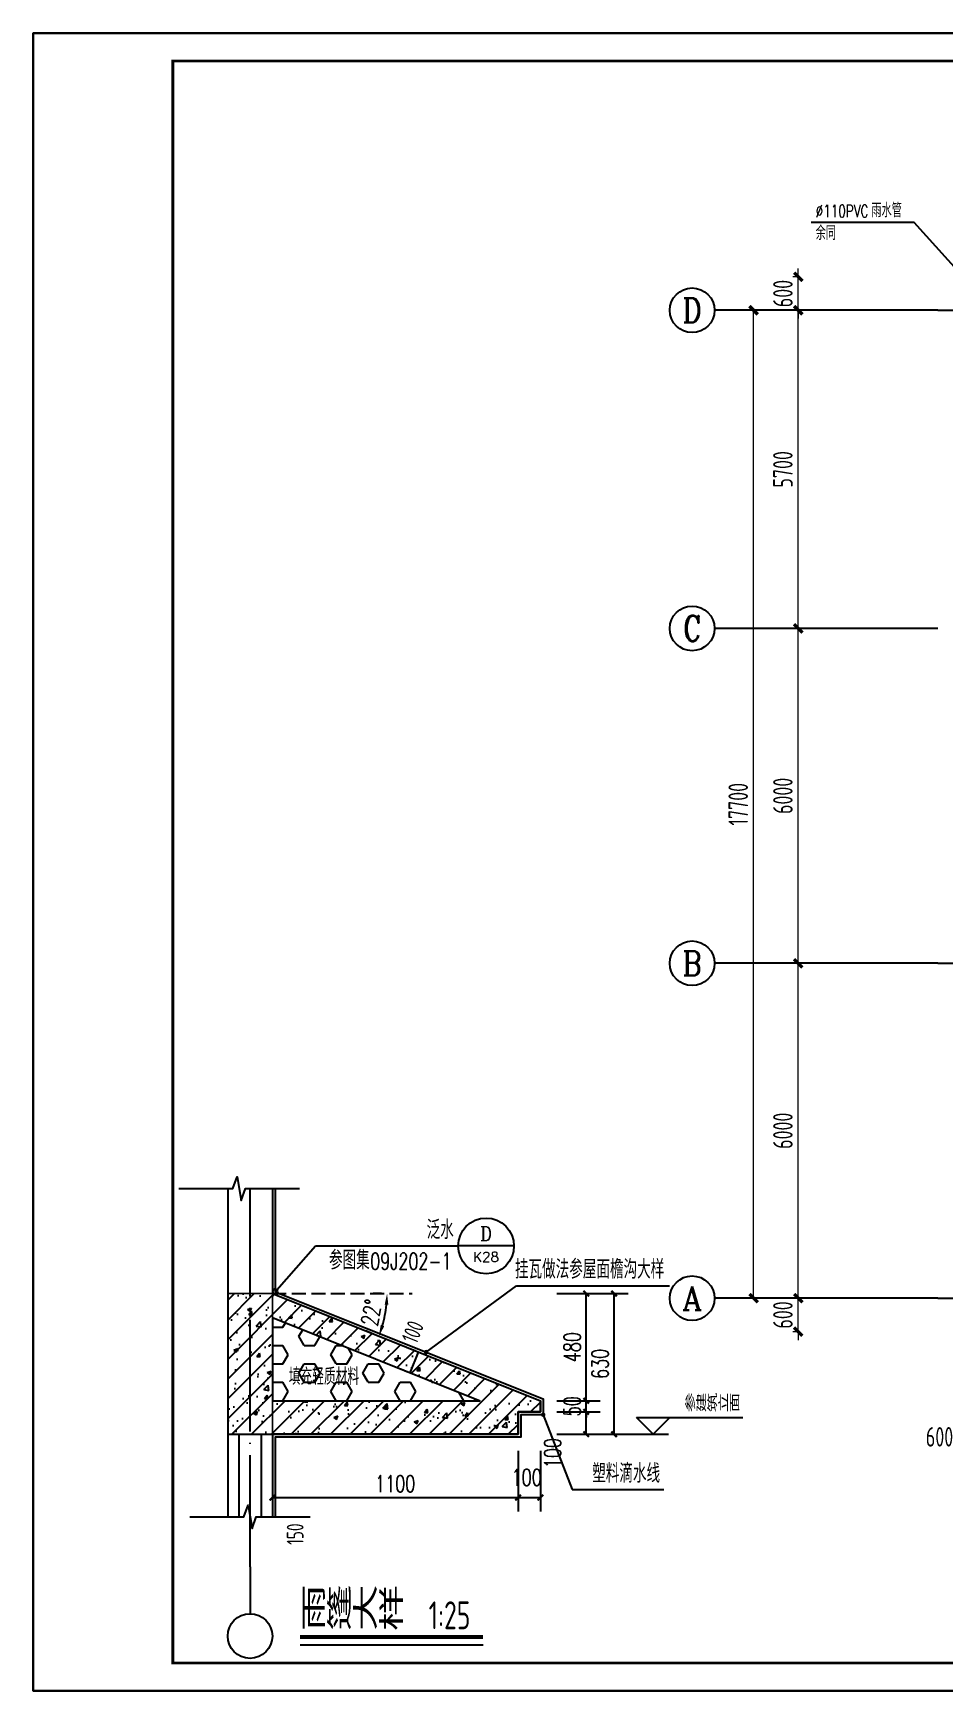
# Model space of a CAD drawing. Header units: millimetres. Extents: x 1742399 to 4898386, y 2481636 to 5226310.
# Drawn here: x 2117283 to 2133610, y 2656332 to 2686032 of the extents above; entities that cross this region are included whole.
import ezdxf
from ezdxf.enums import TextEntityAlignment as Align

# ---------------------------------------------------------------- set-up
doc = ezdxf.new("R2010")
doc.units = ezdxf.units.MM
doc.header["$LTSCALE"] = 1000
doc.linetypes.add('DASH', pattern=[0.35, 0.25, -0.1])
doc.linetypes.add('DOTE', pattern=[2.42, 2, -0.2, 0.02, -0.2])
for name, color, linetype in [('AXIS', 3, 'Continuous'), ('AXIS_TEXT', 7, 'Continuous'), ('DIM_ELEV', 3, 'Continuous'), ('DIM_LEAD', 3, 'Continuous'), ('DIM_SYMB', 3, 'Continuous'), ('DOTE', 1, 'DOTE'), ('G-屋顶', 2, 'Continuous'), ('PUB_DIM', 3, 'Continuous'), ('PUB_TEXT', 7, 'Continuous'), ('PUB_TITLE', 4, 'Continuous'), ('YHG_柱', 4, 'Continuous'), ('YHJ_公填', 8, 'Continuous'), ('YHJ_剖面_梁板', 4, 'Continuous'), ('YHJ_引出、索引', 3, 'Continuous'), ('YHJ_立面_墙线中', 2, 'Continuous'), ('公用-引出', 3, 'Continuous'), ('公用-索引', 3, 'Continuous')]:
    doc.layers.add(name, color=color, linetype=linetype)
doc.layers.add('COLU_TH', color=7, linetype='ByLayer', lineweight=18)
doc.layers.add('Z-详图标注', color=3, linetype='ByLayer', lineweight=18)
doc.layers.add('YHG_内尺寸', color=3, linetype='Continuous', lineweight=18, transparency=0.16)
doc.styles.add('_TCH_AXIS', font='COMPLEX', dxfattribs={"bigfont": 'GBCBIG'})
doc.styles.add('_TCH_DIM', font='SIMPLEX', dxfattribs={"bigfont": 'GBCBIG'})
doc.styles.add('_TCH_DIM_T3', font='SIMPLEX', dxfattribs={"width": 0.705882, "bigfont": 'GBCBIG'})
doc.styles.add('_TCH_LABEL', font='COMPLEX', dxfattribs={"bigfont": 'GBCBIG'})
doc.styles.add('COMPLEX', font='COMPLEX')
doc.styles.add('TSSD_Label', font='Tssdeng.shx', dxfattribs={"width": 0.7, "bigfont": 'hztxt.shx'})
doc.styles.add('TSSD_Rein', font='TSSDENG', dxfattribs={"width": 0.7, "bigfont": '@1HZTXT'})
doc.styles.add('TSSD_REIN_T3', font='tssdeng.shx', dxfattribs={"width": 0.7, "bigfont": 'hztxt.shx'})
doc.dimstyles.new('_TCH_ARCH&&100', dxfattribs={"dimtxt": 350, "dimasz": 150, "dimexe": 100, "dimexo": 200, "dimgap": 100, "dimtad": 1, "dimdec": 0, "dimzin": 0, "dimdsep": 46, "dimtxsty": 'TSSD_REIN_T3', "dimblk": 'ARCHTICK', "dimcen": 0.09, "dimclrt": 7, "dimazin": 2, "dimtfac": 1, "dimtdec": 0, "dimtix": 1, "dimtmove": 2, "dimatfit": 3, "dimfxl": 1, "dimfxlon": 1, "dimtolj": 1, "dimtzin": 0, "dimlwd": 18, "dimlwe": 18, "dimarcsym": 0})
doc.dimstyles.new('_TCH_ARCH&&25', dxfattribs={"dimtxt": 74.375, "dimasz": 25, "dimexe": 62.5, "dimexo": 75, "dimgap": 25, "dimtad": 1, "dimdec": 0, "dimzin": 0, "dimdsep": 46, "dimtxsty": '_TCH_DIM_T3', "dimblk": 'ARCHTICK', "dimcen": 0.09, "dimclrt": 7, "dimazin": 2, "dimtfac": 1, "dimtdec": 0, "dimtix": 1, "dimtmove": 2, "dimatfit": 3, "dimfxl": 1, "dimtolj": 1, "dimtzin": 0, "dimarcsym": 0})
doc.dimstyles.new('_TCH_ARROW&&25', dxfattribs={"dimtxt": 74.375, "dimasz": 50, "dimexe": 62.5, "dimexo": 75, "dimgap": 25, "dimtad": 1, "dimdec": 0, "dimzin": 0, "dimdsep": 46, "dimtxsty": '_TCH_DIM_T3', "dimcen": 0.09, "dimclrt": 7, "dimazin": 2, "dimtfac": 1, "dimtdec": 0, "dimtix": 1, "dimtmove": 2, "dimatfit": 3, "dimfxl": 1, "dimtolj": 1, "dimtzin": 0, "dimarcsym": 0})
doc.dimstyles.new('TSSD_100_100$0', dxfattribs={"dimscale": 0.66667, "dimtxt": 450, "dimasz": 1.28, "dimexe": 100, "dimexo": 250, "dimgap": 80, "dimtad": 1, "dimdec": 0, "dimzin": 0, "dimdsep": 46, "dimtxsty": 'TSSD_Rein', "dimblk": 'ARCHTICK', "dimblk1": 'XG', "dimblk2": 'XG', "dimsah": 1, "dimcen": 0, "dimdle": 100, "dimclrd": 3, "dimclre": 3, "dimclrt": 7, "dimazin": 0, "dimtfac": 1, "dimtdec": 0, "dimtix": 1, "dimtmove": 2, "dimatfit": 3, "dimldrblk": 'XG', "dimfxl": 1, "dimtvp": 0.7, "dimtolj": 1, "dimtzin": 0, "dimarcsym": 0})

# ---------------------------------------------------------------- blocks, each defined once
blk = doc.blocks.new('_ArchTick')
at = {"color": 0, "linetype": 'ByBlock', "const_width": 0.4}
blk.add_lwpolyline([(-0.5, -0.5), (0.5, 0.5)], dxfattribs=at)
blk = doc.blocks.new('*D101')
at = {"layer": 'Defpoints', "color": 0, "transparency": 16777216}
for p in [(2126363, 2661330), (2127187, 2661330), (2126363, 2660930)]:
    blk.add_point(p, dxfattribs=at)
at = {"layer": 'PUB_DIM', "color": 0, "lineweight": -2, "transparency": 16777216}
for p, q in [((2126663, 2661330), (2127437, 2661330)), ((2127187, 2660930), (2127187, 2661330)), ((2126663, 2660930), (2127437, 2660930))]:
    blk.add_line(p, q, dxfattribs=at)
at = {"layer": 'PUB_DIM', "color": 0, "lineweight": -2, "transparency": 16777216, "xscale": 100, "yscale": 100, "zscale": 100}
for p, rotation in [((2127187, 2661330), 90), ((2127187, 2660930), 270)]:
    blk.add_blockref('_ArchTick', p, dxfattribs=dict(at, rotation=rotation))
at = {"layer": 'PUB_DIM', "color": 7, "transparency": 16777216, "insert": (2126587, 2660591), "char_height": 297.5, "attachment_point": 5, "rotation": 90, "style": '_TCH_DIM_T3'}
blk.add_mtext('\\A1;100', dxfattribs=at)
blk = doc.blocks.new('*D102')
at = {"layer": 'Defpoints', "color": 0, "transparency": 16777216}
for p in [(2126363, 2661530), (2127187, 2661530), (2126363, 2661330)]:
    blk.add_point(p, dxfattribs=at)
at = {"layer": 'PUB_DIM', "color": 0, "lineweight": -2, "transparency": 16777216}
for p, q in [((2126663, 2661530), (2127437, 2661530)), ((2127187, 2661530), (2127187, 2661630)), ((2127187, 2661330), (2127187, 2661530)), ((2126663, 2661330), (2127437, 2661330)), ((2127187, 2661330), (2127187, 2661230))]:
    blk.add_line(p, q, dxfattribs=at)
at = {"layer": 'PUB_DIM', "color": 0, "lineweight": -2, "transparency": 16777216, "xscale": 100, "yscale": 100, "zscale": 100}
for p, rotation in [((2127187, 2661530), 270), ((2127187, 2661330), 90)]:
    blk.add_blockref('_ArchTick', p, dxfattribs=dict(at, rotation=rotation))
at = {"layer": 'PUB_DIM', "color": 7, "transparency": 16777216, "insert": (2126938, 2661430), "char_height": 297.5, "attachment_point": 5, "rotation": 90, "style": '_TCH_DIM_T3'}
blk.add_mtext('\\A1;50', dxfattribs=at)
blk = doc.blocks.new('*D103')
at = {"layer": 'Defpoints', "color": 0, "transparency": 16777216}
for p in [(2126363, 2663450), (2127187, 2663450), (2126363, 2661530)]:
    blk.add_point(p, dxfattribs=at)
at = {"layer": 'PUB_DIM', "color": 0, "lineweight": -2, "transparency": 16777216}
for p, q in [((2126663, 2663450), (2127437, 2663450)), ((2127187, 2661530), (2127187, 2663450)), ((2126663, 2661530), (2127437, 2661530))]:
    blk.add_line(p, q, dxfattribs=at)
at = {"layer": 'PUB_DIM', "color": 0, "lineweight": -2, "transparency": 16777216, "xscale": 100, "yscale": 100, "zscale": 100}
for p, rotation in [((2127187, 2663450), 90), ((2127187, 2661530), 270)]:
    blk.add_blockref('_ArchTick', p, dxfattribs=dict(at, rotation=rotation))
at = {"layer": 'PUB_DIM', "color": 7, "transparency": 16777216, "insert": (2126938, 2662490), "char_height": 297.5, "attachment_point": 5, "rotation": 90, "style": '_TCH_DIM_T3'}
blk.add_mtext('\\A1;480', dxfattribs=at)
blk = doc.blocks.new('*D104')
at = {"layer": 'Defpoints', "color": 0, "transparency": 16777216}
for p in [(2126363, 2663450), (2127686, 2663450), (2126363, 2660930)]:
    blk.add_point(p, dxfattribs=at)
at = {"layer": 'PUB_DIM', "color": 0, "lineweight": -2, "transparency": 16777216}
for p, q in [((2126663, 2663450), (2127936, 2663450)), ((2127686, 2660930), (2127686, 2663450)), ((2126663, 2660930), (2127936, 2660930))]:
    blk.add_line(p, q, dxfattribs=at)
at = {"layer": 'PUB_DIM', "color": 0, "lineweight": -2, "transparency": 16777216, "xscale": 100, "yscale": 100, "zscale": 100}
for p, rotation in [((2127686, 2663450), 90), ((2127686, 2660930), 270)]:
    blk.add_blockref('_ArchTick', p, dxfattribs=dict(at, rotation=rotation))
at = {"layer": 'PUB_DIM', "color": 7, "transparency": 16777216, "insert": (2127437, 2662190), "char_height": 297.5, "attachment_point": 5, "rotation": 90, "style": '_TCH_DIM_T3'}
blk.add_mtext('\\A1;630', dxfattribs=at)
blk = doc.blocks.new('*D105')
at = {"layer": 'Defpoints', "color": 0, "transparency": 16777216}
for p in [(2125967, 2660930), (2126367, 2660930), (2126367, 2659795)]:
    blk.add_point(p, dxfattribs=at)
at = {"layer": 'PUB_DIM', "color": 0, "lineweight": -2, "transparency": 16777216}
for p, q in [((2125967, 2660630), (2125967, 2659545)), ((2126367, 2660630), (2126367, 2659545)), ((2125967, 2659795), (2126367, 2659795))]:
    blk.add_line(p, q, dxfattribs=at)
at = {"layer": 'PUB_DIM', "color": 0, "lineweight": -2, "transparency": 16777216, "xscale": 100, "yscale": 100, "zscale": 100, "rotation": 180}
blk.add_blockref('_ArchTick', (2125967, 2659795), dxfattribs=at)
at = {"layer": 'PUB_DIM', "color": 0, "lineweight": -2, "transparency": 16777216, "xscale": 100, "yscale": 100, "zscale": 100}
blk.add_blockref('_ArchTick', (2126367, 2659795), dxfattribs=at)
at = {"layer": 'PUB_DIM', "color": 7, "transparency": 16777216, "insert": (2126121, 2660155), "char_height": 297.5, "attachment_point": 5, "style": '_TCH_DIM_T3'}
blk.add_mtext('\\A1;100', dxfattribs=at)
blk = doc.blocks.new('*D106')
at = {"layer": 'Defpoints', "color": 0, "transparency": 16777216}
for p in [(2121567, 2660930), (2125967, 2660930), (2125967, 2659795)]:
    blk.add_point(p, dxfattribs=at)
at = {"layer": 'PUB_DIM', "color": 0, "lineweight": -2, "transparency": 16777216}
for p, q in [((2121567, 2660630), (2121567, 2659545)), ((2125967, 2660630), (2125967, 2659545)), ((2121567, 2659795), (2125967, 2659795))]:
    blk.add_line(p, q, dxfattribs=at)
at = {"layer": 'PUB_DIM', "color": 0, "lineweight": -2, "transparency": 16777216, "xscale": 100, "yscale": 100, "zscale": 100, "rotation": 180}
blk.add_blockref('_ArchTick', (2121567, 2659795), dxfattribs=at)
at = {"layer": 'PUB_DIM', "color": 0, "lineweight": -2, "transparency": 16777216, "xscale": 100, "yscale": 100, "zscale": 100}
blk.add_blockref('_ArchTick', (2125967, 2659795), dxfattribs=at)
at = {"layer": 'PUB_DIM', "color": 7, "transparency": 16777216, "insert": (2123767, 2660043), "char_height": 297.5, "attachment_point": 5, "style": '_TCH_DIM_T3'}
blk.add_mtext('\\A1;1100', dxfattribs=at)
blk = doc.blocks.new('*D107')
at = {"layer": 'Defpoints', "color": 0, "transparency": 16777216}
for p in [(2121567, 2663450), (2123821, 2663450), (2123555, 2662934), (2123660, 2662613)]:
    blk.add_point(p, dxfattribs=at)
at = {"layer": 'PUB_DIM', "color": 0, "lineweight": -2, "transparency": 16777216}
for p, q in [((2123521, 2663450), (2123371, 2663450)), ((2123381, 2662724), (2123242, 2662780))]:
    blk.add_line(p, q, dxfattribs=at)
blk.add_arc((2121567, 2663450), 2054, 343.7805, 354.4196, dxfattribs=at)
at = {"layer": 'PUB_DIM', "color": 0, "transparency": 16777216}
for points in [[(2123578, 2663252), (2123644, 2663248), (2123621, 2663450)], [(2123571, 2662865), (2123508, 2662887), (2123474, 2662687)]]:
    blk.add_solid(points, dxfattribs=at)
at = {"layer": 'PUB_DIM', "color": 7, "transparency": 16777216, "insert": (2123340, 2663108), "char_height": 297.5, "attachment_point": 5, "rotation": 79.1001, "style": '_TCH_DIM_T3'}
blk.add_mtext('\\A1;22°', dxfattribs=at)
blk = doc.blocks.new('XG')
blk.add_line((-2, 0), (2, 0))
at = {"const_width": 0.45}
blk.add_lwpolyline([(-0.7, -0.7), (0.7, 0.7)], dxfattribs=at)
blk = doc.blocks.new('*D108')
at = {"layer": 'Defpoints', "color": 0, "ltscale": 100, "transparency": 16777216}
for p in [(2124184, 2662403), (2124184, 2662403), (2124035, 2662032)]:
    blk.add_point(p, dxfattribs=at)
at = {"layer": 'YHG_内尺寸', "color": 3, "lineweight": -2, "ltscale": 100, "transparency": 16777216}
for p, q in [((2124029, 2662465), (2124122, 2662428)), ((2124036, 2662032), (2124184, 2662402)), ((2123881, 2662093), (2123974, 2662056))]:
    blk.add_line(p, q, dxfattribs=at)
at = {"layer": 'YHG_内尺寸', "color": 3, "lineweight": -2, "ltscale": 100, "transparency": 16777216, "xscale": 0.8533376, "yscale": 0.8533376, "zscale": 0.8533376}
for p, rotation in [((2124184, 2662403), 68.20000000004147), ((2124035, 2662032), 248.2000000000415)]:
    blk.add_blockref('XG', p, dxfattribs=dict(at, rotation=rotation))
at = {"layer": 'YHG_内尺寸', "color": 7, "ltscale": 100, "transparency": 16777216, "insert": (2124081, 2662762), "char_height": 300, "attachment_point": 5, "rotation": 68.2, "style": 'TSSD_Rein'}
blk.add_mtext('\\A1;100', dxfattribs=at)
blk = doc.blocks.new('HAYJZ A3')
blk.add_lwpolyline([(4975, -403417), (46975, -403417), (46975, -433117), (4975, -433117), (4975, -403417)])
at = {"const_width": 50}
blk.add_lwpolyline([(7475, -403917), (46475, -403917), (46475, -432617), (7475, -432617), (7475, -403917)], dxfattribs=at)
at = {"layer": 'PUB_TITLE'}
blk.add_lwpolyline([(4975, -433117), (46975, -433117), (46975, -403417), (4975, -403417)], close=True, dxfattribs=at)
blk = doc.blocks.new('_AXISO')
blk.add_circle((0, 0), 0.5)
at = {"layer": 'AXIS_TEXT', "style": 'COMPLEX', "width": 1.041667}
blk.add_attdef('A', text='', height=0.56, dxfattribs=at).set_placement((-0.25, -0.28), (0.25, -0.28), align=Align.FIT)
blk = doc.blocks.new('*D194')
at = {"layer": 'AXIS', "color": 0, "lineweight": 18, "transparency": 16777216}
for p, q in [((2130186, 2681067), (2130085, 2681067)), ((2130185, 2663367), (2130185, 2681067)), ((2130186, 2663367), (2130085, 2663367))]:
    blk.add_line(p, q, dxfattribs=at)
at = {"layer": 'Defpoints', "color": 0, "transparency": 16777216}
for p in [(2130185, 2681067), (2133485, 2681067), (2133485, 2663367)]:
    blk.add_point(p, dxfattribs=at)
at = {"layer": 'AXIS', "color": 0, "lineweight": 18, "transparency": 16777216, "xscale": 150, "yscale": 150, "zscale": 150}
for p, rotation in [((2130185, 2681067), 90), ((2130185, 2663367), 270)]:
    blk.add_blockref('_ArchTick', p, dxfattribs=dict(at, rotation=rotation))
at = {"layer": 'AXIS', "color": 7, "transparency": 16777216, "insert": (2129910, 2672217), "char_height": 350, "attachment_point": 5, "rotation": 90, "style": 'TSSD_REIN_T3'}
blk.add_mtext('\\A1;17700', dxfattribs=at)
blk = doc.blocks.new('*D195')
at = {"layer": 'AXIS', "color": 0, "lineweight": 18, "transparency": 16777216}
for p, q in [((2130985, 2663367), (2130985, 2663517)), ((2130986, 2663367), (2130885, 2663367)), ((2130985, 2662767), (2130985, 2663367)), ((2130986, 2662767), (2130885, 2662767)), ((2130985, 2662767), (2130985, 2662617))]:
    blk.add_line(p, q, dxfattribs=at)
at = {"layer": 'Defpoints', "color": 0, "transparency": 16777216}
for p in [(2130985, 2663367), (2133485, 2663367), (2133485, 2662767)]:
    blk.add_point(p, dxfattribs=at)
at = {"layer": 'AXIS', "color": 0, "lineweight": 18, "transparency": 16777216, "xscale": 150, "yscale": 150, "zscale": 150}
for p, rotation in [((2130985, 2663367), 270), ((2130985, 2662767), 90)]:
    blk.add_blockref('_ArchTick', p, dxfattribs=dict(at, rotation=rotation))
at = {"layer": 'AXIS', "color": 7, "transparency": 16777216, "insert": (2130710, 2663067), "char_height": 350, "attachment_point": 5, "rotation": 90, "style": 'TSSD_REIN_T3'}
blk.add_mtext('\\A1;600', dxfattribs=at)
blk = doc.blocks.new('*D196')
at = {"layer": 'AXIS', "color": 0, "lineweight": 18, "transparency": 16777216}
for p, q in [((2130986, 2669367), (2130885, 2669367)), ((2130985, 2663367), (2130985, 2669367)), ((2130986, 2663367), (2130885, 2663367))]:
    blk.add_line(p, q, dxfattribs=at)
at = {"layer": 'Defpoints', "color": 0, "transparency": 16777216}
for p in [(2130985, 2669367), (2133485, 2669367), (2133485, 2663367)]:
    blk.add_point(p, dxfattribs=at)
at = {"layer": 'AXIS', "color": 0, "lineweight": 18, "transparency": 16777216, "xscale": 150, "yscale": 150, "zscale": 150}
for p, rotation in [((2130985, 2669367), 90), ((2130985, 2663367), 270)]:
    blk.add_blockref('_ArchTick', p, dxfattribs=dict(at, rotation=rotation))
at = {"layer": 'AXIS', "color": 7, "transparency": 16777216, "insert": (2130710, 2666367), "char_height": 350, "attachment_point": 5, "rotation": 90, "style": 'TSSD_REIN_T3'}
blk.add_mtext('\\A1;6000', dxfattribs=at)
blk = doc.blocks.new('*D197')
at = {"layer": 'AXIS', "color": 0, "lineweight": 18, "transparency": 16777216}
for p, q in [((2130986, 2675367), (2130885, 2675367)), ((2130985, 2669367), (2130985, 2675367)), ((2130986, 2669367), (2130885, 2669367))]:
    blk.add_line(p, q, dxfattribs=at)
at = {"layer": 'Defpoints', "color": 0, "transparency": 16777216}
for p in [(2130985, 2675367), (2133485, 2675367), (2133485, 2669367)]:
    blk.add_point(p, dxfattribs=at)
at = {"layer": 'AXIS', "color": 0, "lineweight": 18, "transparency": 16777216, "xscale": 150, "yscale": 150, "zscale": 150}
for p, rotation in [((2130985, 2675367), 90), ((2130985, 2669367), 270)]:
    blk.add_blockref('_ArchTick', p, dxfattribs=dict(at, rotation=rotation))
at = {"layer": 'AXIS', "color": 7, "transparency": 16777216, "insert": (2130710, 2672367), "char_height": 350, "attachment_point": 5, "rotation": 90, "style": 'TSSD_REIN_T3'}
blk.add_mtext('\\A1;6000', dxfattribs=at)
blk = doc.blocks.new('*D198')
at = {"layer": 'AXIS', "color": 0, "lineweight": 18, "transparency": 16777216}
for p, q in [((2130986, 2681067), (2130885, 2681067)), ((2130985, 2675367), (2130985, 2681067)), ((2130986, 2675367), (2130885, 2675367))]:
    blk.add_line(p, q, dxfattribs=at)
at = {"layer": 'Defpoints', "color": 0, "transparency": 16777216}
for p in [(2130985, 2681067), (2133485, 2681067), (2133485, 2675367)]:
    blk.add_point(p, dxfattribs=at)
at = {"layer": 'AXIS', "color": 0, "lineweight": 18, "transparency": 16777216, "xscale": 150, "yscale": 150, "zscale": 150}
for p, rotation in [((2130985, 2681067), 90), ((2130985, 2675367), 270)]:
    blk.add_blockref('_ArchTick', p, dxfattribs=dict(at, rotation=rotation))
at = {"layer": 'AXIS', "color": 7, "transparency": 16777216, "insert": (2130710, 2678217), "char_height": 350, "attachment_point": 5, "rotation": 90, "style": 'TSSD_REIN_T3'}
blk.add_mtext('\\A1;5700', dxfattribs=at)
blk = doc.blocks.new('*D199')
at = {"layer": 'AXIS', "color": 0, "lineweight": 18, "transparency": 16777216}
for p, q in [((2130986, 2681667), (2130885, 2681667)), ((2130985, 2681667), (2130985, 2681817)), ((2130985, 2681067), (2130985, 2681667)), ((2130986, 2681067), (2130885, 2681067)), ((2130985, 2681067), (2130985, 2680917))]:
    blk.add_line(p, q, dxfattribs=at)
at = {"layer": 'Defpoints', "color": 0, "transparency": 16777216}
for p in [(2130985, 2681667), (2133485, 2681667), (2133485, 2681067)]:
    blk.add_point(p, dxfattribs=at)
at = {"layer": 'AXIS', "color": 0, "lineweight": 18, "transparency": 16777216, "xscale": 150, "yscale": 150, "zscale": 150}
for p, rotation in [((2130985, 2681667), 270), ((2130985, 2681067), 90)]:
    blk.add_blockref('_ArchTick', p, dxfattribs=dict(at, rotation=rotation))
at = {"layer": 'AXIS', "color": 7, "transparency": 16777216, "insert": (2130710, 2681367), "char_height": 350, "attachment_point": 5, "rotation": 90, "style": 'TSSD_REIN_T3'}
blk.add_mtext('\\A1;600', dxfattribs=at)
blk = doc.blocks.new('*D211')
at = {"layer": 'AXIS', "color": 0, "lineweight": 18, "transparency": 16777216}
for p, q in [((2133885, 2660609), (2133885, 2660508)), ((2133885, 2660608), (2134485, 2660608)), ((2134485, 2660609), (2134485, 2660508))]:
    blk.add_line(p, q, dxfattribs=at)
at = {"layer": 'Defpoints', "color": 0, "transparency": 16777216}
for p in [(2133885, 2661765), (2134485, 2661765), (2134485, 2660608)]:
    blk.add_point(p, dxfattribs=at)
at = {"layer": 'AXIS', "color": 0, "lineweight": 18, "transparency": 16777216, "xscale": 150, "yscale": 150, "zscale": 150, "rotation": 180}
blk.add_blockref('_ArchTick', (2133885, 2660608), dxfattribs=at)
at = {"layer": 'AXIS', "color": 0, "lineweight": 18, "transparency": 16777216, "xscale": 150, "yscale": 150, "zscale": 150}
blk.add_blockref('_ArchTick', (2134485, 2660608), dxfattribs=at)
at = {"layer": 'AXIS', "color": 7, "transparency": 16777216, "insert": (2133515, 2660883), "char_height": 350, "attachment_point": 5, "style": 'TSSD_REIN_T3'}
blk.add_mtext('\\A1;600', dxfattribs=at)

msp = doc.modelspace()

# ---------------------------------------------------------------- hatches: boundary and pattern name
h = msp.add_hatch()
h.set_pattern_fill('HEX', color=8, scale=200, style=0)
h.set_pattern_definition([(0, (2121566.58, 2661530), (0, 329.956), [190.5, -381]), (120, (2121566.58, 2661530), (-285.75, -164.978), [190.5, -381]), (60, (2121757.08, 2661530), (-285.75, 164.978), [190.5, -381])])
h.paths.add_polyline_path([(2121566.6, 2663019), (2121566.6, 2661530), (2125289.5, 2661530)])
at = {"layer": 'YHJ_公填'}
h = msp.add_hatch(dxfattribs=at)
h.set_pattern_fill('钢筋混凝土', color=256, scale=100)
h.set_pattern_definition([(45, (1848641.56, 2763143.02), (-176.7767, 176.7767), []), (50, (1848641.56, 2763143), (717.2602, -62.7521), [75, -825]), (355, (1848641.56, 2763143), (-138.7513, 752.1921), [60, -660]), (100.4514, (1848701.3, 2763137.8), (578.5094, 689.4395), [63.7402, -701.1421]), (46.1842, (1848641.6, 2763343), (1067.241, -165.519), [112.5, -1237.5]), (96.6356, (1848730.5, 2763329.2), (934.6627, 974.118), [95.6103, -1051.713]), (351.1842, (1848641.6, 2763343), (934.662, 974.1186), [90, -990]), (21, (1848741.56, 2763293), (596.907, -402.6189), [75, -825]), (326, (1848741.56, 2763293), (243.3153, 725.15), [60, -660]), (71.4514, (1848791.3, 2763259.5), (840.2226, 322.5305), [63.7402, -701.1421]), (37.5, (1848641.56, 2763143.02), (12.15986, 332.89385), [0, -652, 0, -670, 0, -662.5]), (7.5, (1848641.56, 2763143.02), (263.06954, 394.4117), [0, -382, 0, -637, 0, -252.5]), (327.5, (1848418.56, 2763143.02), (533.82244, -22.55487), [0, -250, 0, -780, 0, -1035]), (317.5, (1848318.56, 2763143), (583.1862, 100.105), [0, -325, 0, -518, 0, -735])])
h.paths.add_polyline_path([(2121566.6, 2663449.9), (2121166.6, 2663449.9), (2121166.6, 2660930), (2121566.6, 2660930)])
h.paths.add_polyline_path([(2121166.6, 2663449.9), (2120766.6, 2663449.9), (2120766.6, 2660930), (2121166.6, 2660930)])
h.paths.add_polyline_path([(2125966.6, 2661330), (2126366.6, 2661330), (2126366.6, 2661530), (2121566.6, 2663449.9), (2121566.6, 2663019), (2125289.5, 2661530), (2121566.6, 2661530), (2121566.6, 2660930), (2125966.6, 2660930)])

# ---------------------------------------------------------------- linework, layer by layer
at = {"color": 8, "linetype": 'DASH'}
msp.add_lwpolyline([(2121566.6, 2663449.9), (2124073.4, 2663449.9)], dxfattribs=at)
at = {"layer": 'AXIS'}
for p, q in [((2133485, 2681066.8), (2129485, 2681066.8)), ((2133485, 2675366.8), (2129485, 2675366.8)), ((2133485, 2669366.8), (2129485, 2669366.8)), ((2133485, 2663366.8), (2129485, 2663366.8)), ((2121166.6, 2658556.5), (2121166.6, 2657713.4))]:
    msp.add_line(p, q, dxfattribs=at)
msp.add_circle((2121166.6, 2657313.4), 400, dxfattribs=at)
at = {"layer": 'COLU_TH', "ltscale": 100}
msp.add_lwpolyline([(2120766.6, 2663449.9), (2120766.6, 2660930), (2121566.6, 2660930), (2121566.6, 2663449.9)], close=True, dxfattribs=at)
at = {"layer": 'DIM_ELEV'}
for p, q in [((2128385.7, 2660930), (2128085.7, 2661230)), ((2128085.7, 2661230), (2129991.2, 2661230)), ((2128385.7, 2660930), (2128685.7, 2661230)), ((2127935.7, 2660930), (2128659.7, 2660930))]:
    msp.add_line(p, q, dxfattribs=at)
at = {"layer": 'DIM_LEAD'}
for p, q in [((2124320.5, 2662402.2), (2125939.5, 2663585.7)), ((2125939.5, 2663585.7), (2128678.7, 2663585.7))]:
    msp.add_line(p, q, dxfattribs=at)
at = {"layer": 'DIM_LEAD', "const_width": 40}
msp.add_lwpolyline([(2124304.4, 2662390.4, 1), (2124336.7, 2662414, 1)], format="xyb", close=True, dxfattribs=at)
at = {"layer": 'DIM_SYMB'}
for points in [[(2119890.3, 2665330), (2120857.8, 2665330), (2120934.3, 2665540), (2121008.3, 2665120), (2121082.8, 2665330), (2122050.3, 2665330)], [(2120086.6, 2659451.4), (2121054.1, 2659451.4), (2121130.5, 2659661.4), (2121204.6, 2659241.4), (2121279.1, 2659451.4), (2122246.6, 2659451.4)], [(2122063.4, 2657155.7), (2125341.2, 2657155.7)]]:
    msp.add_lwpolyline(points, dxfattribs=at)
at = {"layer": 'DIM_SYMB', "const_width": 70}
msp.add_lwpolyline([(2122063.4, 2657295.7), (2125341.2, 2657295.7)], dxfattribs=at)
at = {"layer": 'DOTE'}
for p, q in [((2133485, 2681066.8), (2142285, 2681066.8)), ((2133485, 2669366.8), (2142285, 2669366.8)), ((2121166.6, 2658556.5), (2121166.6, 2665340.9)), ((2133485, 2663366.8), (2142285, 2663366.8))]:
    msp.add_line(p, q, dxfattribs=at)
at = {"layer": 'G-屋顶', "color": 2}
for p, q in [((2121566.6, 2663449.9), (2126366.6, 2661530)), ((2121566.6, 2663019), (2125289.5, 2661530)), ((2121566.6, 2661530), (2125289.5, 2661530)), ((2126366.6, 2661330), (2126366.6, 2661530)), ((2125966.6, 2661330), (2126366.6, 2661330)), ((2125966.6, 2660930), (2125966.6, 2661330)), ((2120766.6, 2660930), (2125966.6, 2660930))]:
    msp.add_line(p, q, dxfattribs=at)
for points in [[(2120766.6, 2665330), (2120766.6, 2660930)], [(2121566.6, 2665330), (2121566.6, 2663449.9)], [(2121566.6, 2663019), (2121566.6, 2661530)], [(2126366.6, 2661530), (2126366.6, 2661330)], [(2125966.6, 2660930), (2125966.6, 2661330)]]:
    msp.add_lwpolyline(points, dxfattribs=at)
at = {"layer": 'YHG_柱'}
msp.add_lwpolyline([(2121616.6, 2665330), (2121616.6, 2663483.7), (2126416.6, 2661563.8), (2126416.6, 2661280), (2126016.6, 2661280), (2126016.6, 2660880), (2121616.6, 2660880), (2121616.6, 2659451.4)], dxfattribs=at)
at = {"layer": 'YHJ_剖面_梁板'}
for p, q in [((2120966.6, 2660930), (2120966.6, 2659451.4)), ((2121366.6, 2660930), (2121366.6, 2659451.4))]:
    msp.add_line(p, q, dxfattribs=at)
at = {"layer": 'YHJ_引出、索引'}
for p, q in [((2133060.1, 2682637.6), (2131218.2, 2682637.6)), ((2134345.2, 2681209.8), (2133060.1, 2682637.6))]:
    msp.add_line(p, q, dxfattribs=at)
at = {"layer": 'YHJ_立面_墙线中'}
for p, q in [((2120766.6, 2660930), (2120766.6, 2659451.4)), ((2121566.6, 2660930), (2121566.6, 2659451.4))]:
    msp.add_line(p, q, dxfattribs=at)
msp.add_lwpolyline([(2121566.6, 2663449.9), (2126366.6, 2661530), (2126366.6, 2661330), (2125966.6, 2661330), (2125966.6, 2660930), (2121566.6, 2660930)], dxfattribs=at)
at = {"layer": 'Z-详图标注', "ltscale": 100}
msp.add_lwpolyline([(2121566.6, 2660930), (2120766.6, 2660930), (2120766.6, 2663449.9), (2121566.6, 2663449.9)], close=True, dxfattribs=at)
at = {"layer": '公用-引出'}
for p, q in [((2126416.6, 2661280), (2126934.7, 2659938)), ((2126416.6, 2661280), (2126934.7, 2659938)), ((2126934.7, 2659938), (2128576.6, 2659938))]:
    msp.add_line(p, q, dxfattribs=at)
at = {"layer": '公用-引出', "const_width": 40}
msp.add_lwpolyline([(2126409.4, 2661298.7, 1), (2126423.8, 2661261.3, 1)], format="xyb", close=True, dxfattribs=at)
msp.add_lwpolyline([(2126409.4, 2661298.7, 1), (2126423.8, 2661261.3, 1)], format="xyb", close=True, dxfattribs=at)
at = {"layer": '公用-索引'}
for p, q in [((2121647.1, 2663518.3), (2122337.3, 2664302.4)), ((2122337.3, 2664302.4), (2124893.9, 2664302.4)), ((2125893.9, 2664302.4), (2124893.9, 2664302.4))]:
    msp.add_line(p, q, dxfattribs=at)
msp.add_lwpolyline([(2121662.7, 2663483.7, 1), (2121570.4, 2663483.7, 1)], format="xyb", close=True, dxfattribs=at)
msp.add_circle((2125393.9, 2664302.4), 500, dxfattribs=at)

# ---------------------------------------------------------------- block references
msp.add_blockref('HAYJZ A3', (2112308.5, 3089449))
at = {"layer": 'AXIS'}
ref = msp.add_blockref('_AXISO', (2129085, 2681066.8), dxfattribs=dict(at, xscale=800, yscale=800, zscale=800))
ref.add_attrib('A', 'D', dxfattribs={"layer": 'AXIS_TEXT', "height": 435.3, "style": '_TCH_AXIS'}).set_placement((2128908.8, 2680849.1), (2129261.2, 2680849.1), align=Align.FIT)
ref = msp.add_blockref('_AXISO', (2129085, 2675366.8), dxfattribs=dict(at, xscale=800, yscale=800, zscale=800))
ref.add_attrib('A', 'C', dxfattribs={"layer": 'AXIS_TEXT', "height": 455.7, "style": '_TCH_AXIS'}).set_placement((2128922.2, 2675138.9), (2129247.7, 2675138.9), align=Align.FIT)
ref = msp.add_blockref('_AXISO', (2129085, 2669366.8), dxfattribs=dict(at, xscale=800, yscale=800, zscale=800))
ref.add_attrib('A', 'B', dxfattribs={"layer": 'AXIS_TEXT', "height": 435.3, "style": '_TCH_AXIS'}).set_placement((2128908.8, 2669149.1), (2129261.2, 2669149.1), align=Align.FIT)
ref = msp.add_blockref('_AXISO', (2129085, 2663366.8), dxfattribs=dict(at, xscale=800, yscale=800, zscale=800))
ref.add_attrib('A', 'A', dxfattribs={"layer": 'AXIS_TEXT', "height": 425.2, "style": '_TCH_AXIS'}).set_placement((2128902.8, 2663154.2), (2129267.2, 2663154.2), align=Align.FIT)

# ---------------------------------------------------------------- texts
at = {"layer": 'DIM_LEAD', "color": 7, "style": '_TCH_DIM'}
msp.add_text('挂瓦做法参屋面檐沟大样', height=337.589, dxfattribs=at).set_placement((2125911.5, 2663716.8))
at = {"layer": 'DIM_SYMB', "color": 7, "width": 0.7}
for s, height, style, p in [('填充轻质材料', 300, 'TSSD_Label', (2121861.2, 2661813.8)), ('雨篷大样', 700, 'TSSD_Rein', (2122063.4, 2657435.7)), ('1:25', 500, 'TSSD_Rein', (2124366.2, 2657435.7))]:
    msp.add_text(s, height=height, dxfattribs=dict(at, style=style)).set_placement(p)
at = {"layer": 'DIM_SYMB', "color": 7, "style": 'TSSD_Label', "width": 0.7}
msp.add_text('150', height=300, rotation=90, dxfattribs=at).set_placement((2122125, 2658948.3))
at = {"layer": 'PUB_TEXT', "style": 'TSSD_Rein', "width": 0.7}
msp.add_text('参建筑立面', height=297.5, dxfattribs=at).set_placement((2128949.2, 2661335))
at = {"layer": 'YHJ_引出、索引', "color": 7, "style": '_TCH_DIM', "width": 0.705882}
msp.add_text('%%c110PVC', height=223.12, dxfattribs=at).set_placement((2131296.9, 2682733.1))
at = {"layer": 'YHJ_引出、索引', "color": 7, "style": '_TCH_DIM'}
for s, p in [('雨水管', (2132294.4, 2682733.1)), ('余同', (2131296.9, 2682327.1))]:
    msp.add_text(s, height=253.19, dxfattribs=at).set_placement(p)
at = {"layer": '公用-引出', "color": 7, "style": '_TCH_DIM'}
msp.add_text('塑料滴水线', height=337.59, dxfattribs=at).set_placement((2127295, 2660061.6))
at = {"layer": '公用-索引', "color": 7, "style": '_TCH_DIM'}
for s, p in [('泛水', (2124330.9, 2664426)), ('参图集', (2122581.6, 2663880.9))]:
    msp.add_text(s, height=337.59, dxfattribs=at).set_placement(p)
at = {"layer": '公用-索引', "color": 7, "style": '_TCH_LABEL'}
for s, height, p, p2 in [('D', 255.9, (2125290.3, 2664395.7), (2125497.5, 2664395.7)), ('K28', 173.56, (2125162.5, 2664021), (2125625.3, 2664021))]:
    msp.add_text(s, height=height, dxfattribs=at).set_placement(p, p2, align=Align.FIT)
at = {"layer": '公用-索引', "color": 7, "style": '_TCH_DIM', "width": 0.705882}
msp.add_text('09J202-1', height=297.5, dxfattribs=at).set_placement((2123318.9, 2663880.9))

# ---------------------------------------------------------------- dimensions: what is measured, and where the dimension line sits
at = {"layer": 'AXIS'}
for p1, p2, distance, picture, middle in [((2133485, 2681066.8), (2133485, 2681666.8), 2500, '*D199', (2130710, 2681366.8)), ((2133485, 2663366.8), (2133485, 2681066.8), 3300, '*D194', (2129910, 2672216.8)), ((2133485, 2675366.8), (2133485, 2681066.8), 2500, '*D198', (2130710, 2678216.8)), ((2133485, 2669366.8), (2133485, 2675366.8), 2500, '*D197', (2130710, 2672366.8)), ((2133485, 2663366.8), (2133485, 2669366.8), 2500, '*D196', (2130710, 2666366.8)), ((2133485, 2662766.8), (2133485, 2663366.8), 2500, '*D195', (2130710, 2663066.8))]:
    dim = msp.add_aligned_dim(p1=p1, p2=p2, distance=distance, dimstyle='_TCH_ARCH&&100', dxfattribs=at)
    dim.commit()
    dim.dimension.update_dxf_attribs({"geometry": picture, "text_midpoint": middle})
dim = msp.add_linear_dim(base=(2134485, 2660608.3), p1=(2133885, 2661764.6), p2=(2134485, 2661764.6), angle=0, dimstyle='_TCH_ARCH&&100', dxfattribs=at)
dim.commit()
dim.dimension.update_dxf_attribs({"geometry": '*D211', "text_midpoint": (2133515, 2660883.3), "dimtype": 161})
at = {"layer": 'PUB_DIM'}
for p1, p2, distance, picture, middle in [((2126362.8, 2661530), (2126362.8, 2663449.9), -824, '*D103', (2126938.1, 2662489.9)), ((2126362.8, 2660930), (2126362.8, 2663449.9), -1322.9, '*D104', (2127436.9, 2662189.9)), ((2126362.8, 2661330), (2126362.8, 2661530), -824, '*D102', (2126938.1, 2661430)), ((2121566.6, 2660930), (2125966.6, 2660930), -1135.3, '*D106', (2123766.6, 2660043.4))]:
    dim = msp.add_aligned_dim(p1=p1, p2=p2, distance=distance, dimstyle='_TCH_ARCH&&25', override={"dimscale": 4, "dimlfac": 0.25, "dimadec": 0, "dimazin": 0}, dxfattribs=at)
    dim.commit()
    dim.dimension.update_dxf_attribs({"geometry": picture, "text_midpoint": middle})
dim = msp.add_angular_dim_3p(base=(2123555.1, 2662934.4), center=(2121566.6, 2663449.9), p1=(2123659.7, 2662612.7), p2=(2123820.9, 2663449.9), dimstyle='_TCH_ARROW&&25', override={"dimscale": 4, "dimlfac": 0.25, "dimadec": 0, "dimazin": 0}, dxfattribs=at)
dim.commit()
dim.dimension.update_dxf_attribs({"geometry": '*D107', "text_midpoint": (2123339.6, 2663108.4)})
for base, p1, p2, angle, picture, middle in [((2127186.8, 2661330), (2126362.8, 2660930), (2126362.8, 2661330), 90, '*D101', (2126586.8, 2660591.4)), ((2126366.6, 2659794.7), (2125966.6, 2660930), (2126366.6, 2660930), 0, '*D105', (2126120.8, 2660155.4))]:
    dim = msp.add_linear_dim(base=base, p1=p1, p2=p2, angle=angle, dimstyle='_TCH_ARCH&&25', override={"dimscale": 4, "dimlfac": 0.25, "dimadec": 0, "dimazin": 0}, dxfattribs=at)
    dim.commit()
    dim.dimension.update_dxf_attribs({"geometry": picture, "text_midpoint": middle, "dimtype": 161})
at = {"layer": 'YHG_内尺寸', "ltscale": 100}
dim = msp.add_linear_dim(base=(2124184, 2662403), p1=(2124035.4, 2662031.6), p2=(2124184, 2662403), angle=68.2, text='100', dimstyle='TSSD_100_100$0', dxfattribs=at)
dim.commit()
dim.dimension.update_dxf_attribs({"geometry": '*D108', "text_midpoint": (2124081.3, 2662762.1), "dimtype": 161})

doc.saveas('drawing.dxf')
